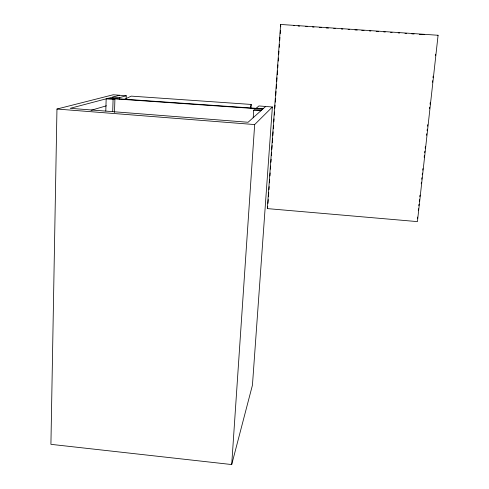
<?xml version="1.0" encoding="UTF-8"?>
<svg xmlns="http://www.w3.org/2000/svg" width="489" height="489" viewBox="0 0 489 489"><rect width="100%" height="100%" fill="white"/><g stroke="black" fill="none" stroke-linecap="round" stroke-linejoin="round"><path stroke-width="0.73" d="M126.156 98.827L126.266 95.777L113.185 94.768L56.962 109.035L50.917 444.336L231.707 464.55L252.446 385.136L272.373 106.987L258.919 105.954L256.242 108.155L263.18 108.686M105.795 111.027L106.162 98.845L113.093 99.377L114.927 98.876L114.481 112.488M112.702 98.631L112.751 97.109L119.493 97.629L126.266 95.777M112.702 111.571L113.093 99.377M119.444 99.151L119.493 97.629M250.943 108.252L251.193 104.444L131.254 96.125L124.726 99.224M253.21 117.77L253.718 110.233L254.439 109.64L261.517 110.184M231.707 464.55L254.659 124.567L272.373 106.987M267.33 208.607L280.631 24.45L438.083 35.269L417.423 221.609L267.33 208.607L267.74 206.413M267.96 203.369L268.235 199.567M268.455 196.523L268.73 192.715M268.95 189.671L269.17 186.627M269.445 182.819L269.665 179.775M269.94 175.967L270.16 172.923M270.435 169.121L270.655 166.077M270.93 162.269L271.151 159.225M271.426 155.416L271.646 152.372M271.866 149.328L272.141 145.52M272.361 142.476L272.636 138.674M272.856 135.63L273.131 131.822M273.351 128.778L273.571 125.734M273.846 121.926L274.066 118.882M274.341 115.074L274.561 112.03M274.836 108.228L275.056 105.184M275.276 102.14L275.551 98.332M275.772 95.288L276.047 91.48M276.267 88.436L276.542 84.628M276.762 81.584L277.037 77.782M277.257 74.738L277.532 70.929M277.752 67.885L277.972 64.841M278.247 61.033L278.467 57.989M278.742 54.181L278.962 51.137M279.237 47.335L279.457 44.291M279.732 40.483L279.952 37.439M280.228 33.631L280.448 30.587M280.723 26.785L280.631 24.45M417.38 218.607L417.551 217.092M418.303 210.27L418.474 208.76M418.81 205.728L418.975 204.213M419.311 201.181L419.476 199.665M419.813 196.633L419.984 195.123M421.243 183.76L421.408 182.244M421.744 179.212L421.915 177.696M422.251 174.665L422.417 173.149M422.753 170.123L422.918 168.607M424.177 157.244L424.348 155.728M424.684 152.696L424.849 151.18M425.185 148.149L425.357 146.633M426.616 135.27L426.781 133.76M427.117 130.728L427.282 129.212M427.618 126.18L427.789 124.664M429.55 108.76L429.721 107.244M430.057 104.212L430.222 102.696M432.49 82.244L432.655 80.728M432.991 77.696L433.162 76.18M435.424 55.728L435.595 54.212M250.38 107.941L251.193 104.444M265.643 106.474L248.094 122.262L70.184 108.313L119.719 95.269M91.119 110.288L106.4 105.807M424.752 34.383L419.391 34.371M437.692 35.269L438.083 35.269M298.088 26.033L299.604 26.137M305.674 26.553L307.19 26.657M312.495 27.023L314.011 27.127M319.317 27.494L321.591 27.647M326.139 27.959L328.419 28.117M333.724 28.484L335.24 28.588M341.304 29.004L342.82 29.108M348.125 29.474L349.641 29.578M354.953 29.939L357.227 30.098M361.774 30.41L364.048 30.569M369.354 30.929L370.87 31.033M376.182 31.4L378.455 31.559M383.761 31.919L385.277 32.023M390.583 32.39L392.099 32.494M398.162 32.91L399.678 33.014M404.99 33.38L406.506 33.484M411.811 33.851L414.085 34.004M108.045 98.344L114.927 98.876M253.718 110.233L260.851 110.783M56.962 109.035L254.659 124.567M293.473 25.361L294.647 25.617M262.599 108.784L262.575 109.096L111.889 98.644L112.513 98.375L262.599 108.784"/></g></svg>
